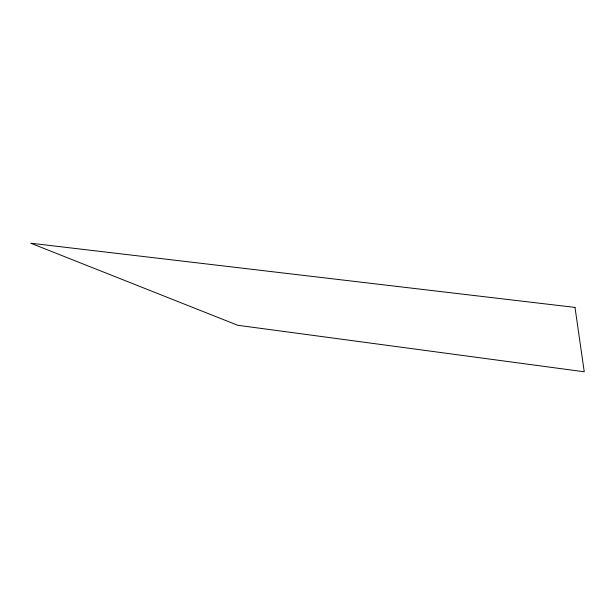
<?xml version="1.0" encoding="UTF-8"?>
<svg xmlns="http://www.w3.org/2000/svg" width="615" height="615" viewBox="0 0 615 615"><rect width="100%" height="100%" fill="white"/><g stroke="black" fill="none" stroke-linecap="round" stroke-linejoin="round"><path stroke-width="0.92" d="M575.002 307.415L30.75 243.217L237.751 325.274L584.25 371.783L575.002 307.415"/></g></svg>
